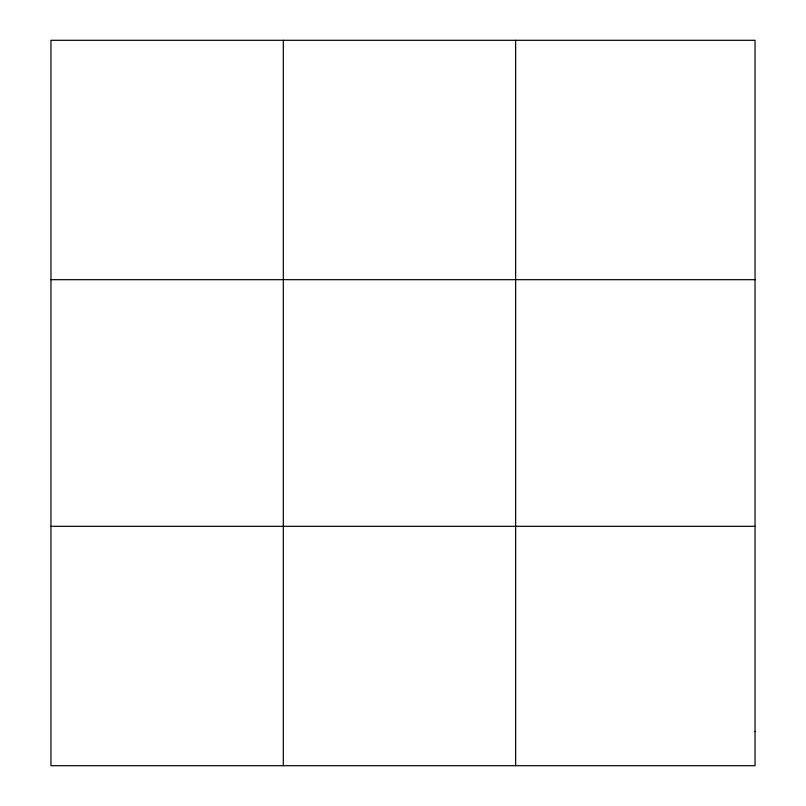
<?xml version="1.0" encoding="UTF-8"?>
<svg xmlns="http://www.w3.org/2000/svg" width="806" height="806" viewBox="0 0 806 806"><rect width="100%" height="100%" fill="white"/><g stroke="black" fill="none" stroke-linecap="round" stroke-linejoin="round"><path stroke-width="1.21" d="M283.309 765.7L283.309 40.3M515.649 765.7L515.649 40.3M50.959 279.682L755.041 279.682M50.959 526.318L755.041 526.318M755.041 731.505L755.041 765.7L50.959 765.7L50.959 40.3L755.041 40.3L755.041 731.505"/></g></svg>
